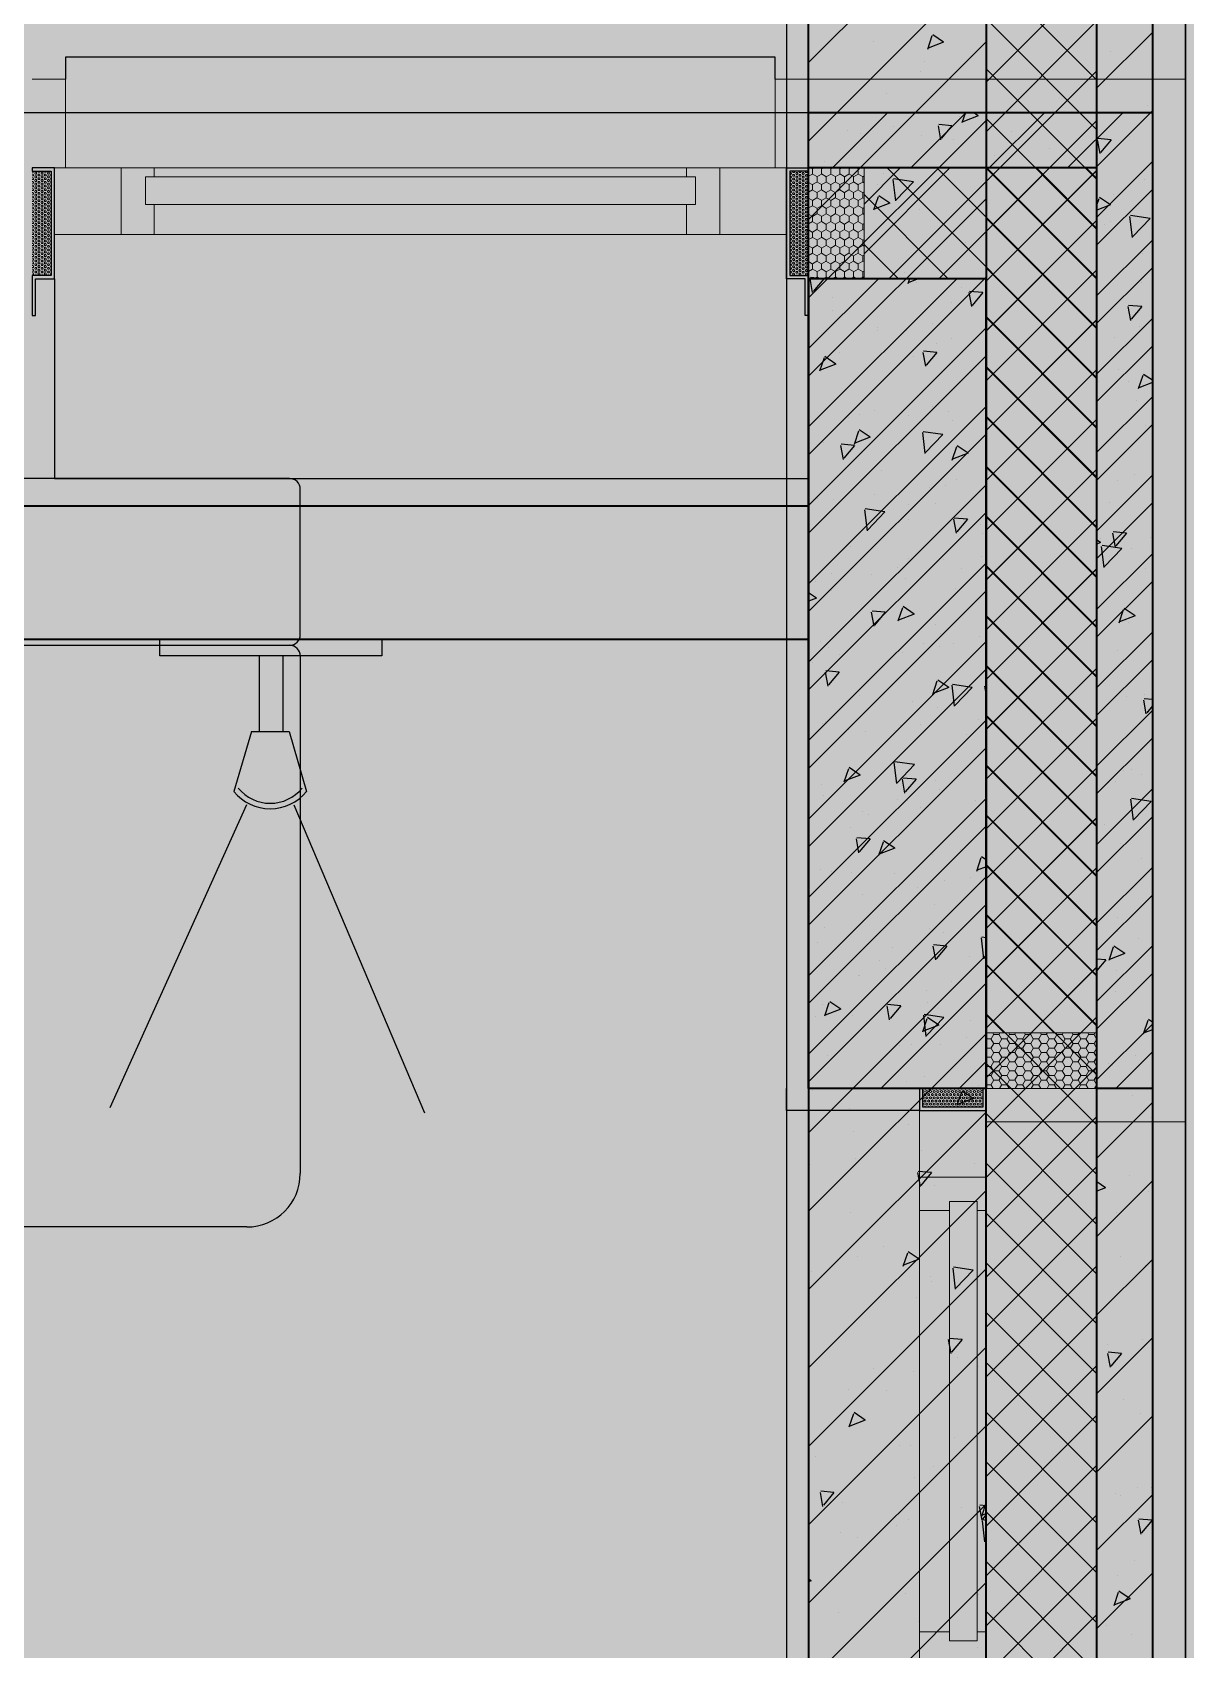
# Model space of a CAD drawing. Header units: inches. Extents: x 143994 to 247866, y 243815 to 272761.
# Drawn here: x 244008 to 245048, y 254920 to 256378 of the extents above; entities that cross this region are included whole.
import ezdxf

# ---------------------------------------------------------------- set-up
doc = ezdxf.new("R2010")
doc.units = ezdxf.units.IN
doc.header["$LTSCALE"] = 1000
doc.header["$MEASUREMENT"] = 0
doc.layers.get('DEFPOINTS').update_dxf_attribs({"color": 62})
for name, color, linetype in [('0-建筑1F', 127, 'Continuous'), ('0-建筑2F', 127, 'Continuous'), ('A-S-face(建筑粉刷线)', 136, 'Continuous'), ('A-Wall-Patn', 255, 'Continuous'), ('PUB_HATCH', 8, 'Continuous'), ('厨卫', 44, 'Continuous')]:
    doc.layers.add(name, color=color, linetype=linetype)
for name, color, linetype, lineweight in [('A-M-Stone', 11, 'Continuous', 15), ('A-Wall', 254, 'Continuous', 35), ('MQ-HZ幕墙绘制', 6, 'Continuous', 13), ('W-保温层', 8, 'Continuous', 13)]:
    doc.layers.add(name, color=color, linetype=linetype, lineweight=lineweight)

# ---------------------------------------------------------------- blocks, each defined once
blk = doc.blocks.new('144')
at = {"layer": 'MQ-HZ幕墙绘制'}
h = blk.add_hatch(dxfattribs=at)
h.set_pattern_fill('HONEY', color=127, scale=3, angle=180)
h.set_pattern_definition([(180, (657781.3802, -765601.6637), (-7.14375, -4.124445), [4.7625, -9.525]), (300, (657781.3802, -765601.6637), (7.143749147, -4.12444648), [4.7625, -9.525]), (240, (657781.3802, -765601.6637), (-8.53e-07, -8.24889148), [-9.525, 4.7625])])
h.paths.add_polyline_path([(660316.9, -384730.3), (660416.9, -384730.3), (660416.9, -384680.3), (660316.9, -384680.3)])
h = blk.add_hatch(dxfattribs=at)
h.set_pattern_fill('HEX', color=127, angle=90, style=0)
h.set_pattern_definition([(90, (659135.9688, -384905.6721), (-1.649778, 5e-16), [0.9525, -1.905]), (210, (659135.9688, -384905.6721), (0.824889, -1.4287497), [0.9525, -1.905]), (150, (659135.9688, -384904.7196), (-0.824889, -1.4287497), [0.9525, -1.905])])
h.paths.add_polyline_path([(660313.9, -384730.3), (660259.9, -384730.3), (660259.9, -384747.3), (660313.9, -384747.3)])
at = {"layer": 'A-M-Stone', "color": 127}
for p, q in [((660496.9, -384730.3), (660496.9, -381870.3)), ((660496.9, -384730.3), (660496.9, -384760.3)), ((660496.9, -384760.3), (660316.9, -384760.3))]:
    blk.add_line(p, q, dxfattribs=at)
at = {"layer": 'A-S-face(建筑粉刷线)', "color": 127}
for p, q in [((660136.9, -382230.3), (660136.9, -384320.3)), ((660136.9, -384320.3), (660136.9, -384730.3))]:
    blk.add_line(p, q, dxfattribs=at)
blk.add_lwpolyline([(660256.9, -384750.3), (660136.9, -384750.3), (660136.9, -384730.3)], dxfattribs=at)
at = {"layer": 'A-Wall', "color": 127}
for p, q in [((660466.9, -381900.3), (660466.9, -384730.3)), ((660416.9, -384730.3), (660416.9, -381950.3)), ((660316.9, -382050.3), (660316.9, -384730.3)), ((660156.9, -384730.3), (660156.9, -382210.3)), ((660156.9, -384205.3), (658186.9, -384205.3)), ((660156.9, -384320.3), (660156.9, -384220.3)), ((658186.9, -384325.3), (660156.9, -384325.3)), ((660316.9, -384730.3), (660156.9, -384730.3)), ((660466.9, -384730.3), (660416.9, -384730.3))]:
    blk.add_line(p, q, dxfattribs=at)
at = {"layer": 'MQ-HZ幕墙绘制', "color": 127}
for p, q in [((660256.9, -384750.3), (660256.9, -384810.3)), ((660316.9, -384750.3), (660256.9, -384750.3)), ((660316.9, -384810.3), (660316.9, -384750.3)), ((660256.9, -384810.3), (660256.9, -384840.3)), ((660316.9, -384810.3), (660256.9, -384810.3)), ((660256.9, -384810.3), (660316.9, -384810.3)), ((660316.9, -384840.3), (660316.9, -384810.3)), ((660283.9, -384840.3), (660283.9, -384832.3)), ((660283.9, -384832.3), (660308.9, -384832.3)), ((660308.9, -384832.3), (660308.9, -384840.3)), ((660256.9, -384840.3), (660256.9, -385220.3)), ((660256.9, -384840.3), (660283.9, -384840.3)), ((660283.9, -384840.3), (660283.9, -385220.3)), ((660308.9, -384840.3), (660308.9, -385220.3)), ((660308.9, -384840.3), (660316.9, -384840.3)), ((660316.9, -384840.3), (660316.9, -385220.3)), ((660256.9, -385250.3), (660256.9, -385220.3)), ((660256.9, -385220.3), (660283.9, -385220.3)), ((660283.9, -385220.3), (660283.9, -385228.3)), ((660283.9, -385228.3), (660308.9, -385228.3)), ((660308.9, -385228.3), (660308.9, -385220.3)), ((660308.9, -385220.3), (660316.9, -385220.3)), ((660316.9, -385220.3), (660316.9, -385250.3))]:
    blk.add_line(p, q, dxfattribs=at)
blk.add_lwpolyline([(660316.9, -384730.3), (660416.9, -384730.3), (660416.9, -384680.3), (660316.9, -384680.3)], close=True, dxfattribs=at)
at = {"layer": 'MQ-HZ幕墙绘制', "color": 127, "lineweight": -3}
blk.add_lwpolyline([(660256.9, -384750.3), (660316.9, -384750.3), (660316.9, -384733.3), (660316.9, -384733.3), (660316.9, -384730.3), (660313.9, -384730.3), (660313.9, -384747.3), (660259.9, -384747.3), (660259.9, -384730.3), (660256.9, -384730.3), (660256.9, -384733.3), (660256.9, -384733.3), (660256.9, -384750.3, 0.000051)], format="xyb", dxfattribs=at)
at = {"layer": 'PUB_HATCH', "color": 127, "linetype": 'Continuous'}
for p, q in [((660316.9, -383645.3), (660156.9, -383805.3)), ((660316.9, -383716), (660156.9, -383876)), ((660268.1, -383781.3), (660264.1, -383793.4)), ((660278.7, -383787), (660268.8, -383780.3)), ((660466.9, -383778.2), (660416.9, -383828.2)), ((660316.9, -383786.7), (660156.9, -383946.7)), ((660215.5, -383786.1), (660215.5, -383786.1)), ((660278.7, -383787), (660264.7, -383792.4)), ((660429, -383795.1), (660429, -383795.1)), ((660257.7, -383813), (660257.7, -383813)), ((660261.4, -383804.3), (660261.4, -383804.3)), ((660157.5, -383819.3), (660157.5, -383819.3)), ((660277, -383826.8), (660277, -383826.8)), ((660227, -383833.4), (660227, -383833.4)), ((660462.7, -383844), (660462.7, -383844)), ((660316.9, -383857.4), (660156.9, -384017.4)), ((660466.9, -383848.9), (660416.9, -383898.9)), ((660259, -383870.8), (660259, -383870.8)), ((660273.6, -383862.2), (660275.9, -383874.8)), ((660286.2, -383862.3), (660274.3, -383861.2)), ((660286.2, -383862.3), (660276.6, -383873.8)), ((660287.5, -383874.5), (660287.5, -383874.5)), ((660417.1, -383874.8), (660419.4, -383887.3)), ((660429.7, -383874.8), (660417.7, -383873.8)), ((660429.7, -383874.8), (660420, -383886.3)), ((660426.5, -383879.1), (660426.5, -383879.1)), ((660170.8, -383894.5), (660170.8, -383894.5)), ((660174.3, -383912.3), (660174.3, -383912.3)), ((660218.7, -383915.2), (660218.7, -383915.2)), ((660224.4, -383905.7), (660224.4, -383905.7)), ((660232.9, -383910.8), (660235.2, -383929.8)), ((660251.4, -383912.9), (660233.6, -383910.1)), ((660251.4, -383912.9), (660235.8, -383929.1)), ((660460.2, -383910.5), (660460.2, -383910.5)), ((660316.9, -383928.2), (660156.9, -384088.2)), ((660219.5, -383926.4), (660215.4, -383938.4)), ((660230.1, -383932.1), (660220.1, -383925.3)), ((660466.9, -383919.6), (660416.9, -383969.6)), ((660432.3, -383924.2), (660432.3, -383924.2)), ((660230.1, -383932.1), (660216.1, -383937.4)), ((660256.5, -383937.4), (660256.5, -383937.4)), ((660446.4, -383944), (660448.6, -383962.9)), ((660464.9, -383946), (660447.1, -383943.2)), ((660464.9, -383946), (660449.3, -383962.2)), ((660423.9, -383951.4), (660423.9, -383951.4)), ((660247.2, -383964.5), (660247.2, -383964.5)), ((660298.1, -383967.9), (660298.1, -383967.9)), ((660171.8, -383984.5), (660171.8, -383984.5)), ((660457.8, -383977.1), (660457.8, -383977.1)), ((660316.9, -383998.9), (660156.9, -384158.9)), ((660157.9, -384000.1), (660160.2, -384012.7)), ((660170.5, -384000.2), (660158.6, -383999.1)), ((660170.5, -384000.2), (660160.9, -384011.6)), ((660243.5, -383994.5), (660243.5, -383994.5)), ((660254.1, -384004), (660254.1, -384004)), ((660466.9, -383990.3), (660416.9, -384040.3)), ((660457.1, -384003.5), (660457.1, -384003.5)), ((660178.9, -384016.8), (660178.9, -384016.8)), ((660295.1, -384008.4), (660295.1, -384008.4)), ((660301.4, -384012.7), (660303.7, -384025.2)), ((660314, -384012.7), (660302, -384011.7)), ((660314, -384012.7), (660304.3, -384024.2)), ((660178.5, -384028.4), (660178.5, -384028.4)), ((660285.7, -384021.3), (660285.7, -384021.3)), ((660444.8, -384025.2), (660447.1, -384037.8)), ((660457.4, -384025.3), (660445.5, -384024.2)), ((660457.4, -384025.3), (660447.8, -384036.7)), ((660245.5, -384046.8), (660245.5, -384046.8)), ((660455.4, -384043.7), (660455.4, -384043.7)), ((660466.9, -384061), (660416.9, -384111)), ((660316.9, -384069.6), (660156.9, -384229.6)), ((660170.8, -384071.4), (660166.7, -384083.5)), ((660181.4, -384077.1), (660167.4, -384082.5)), ((660181.4, -384077.1), (660171.5, -384070.4)), ((660251.7, -384070.6), (660251.7, -384070.6)), ((660458.2, -384087.4), (660454.2, -384099.5)), ((660466.9, -384091.8), (660458.9, -384086.4)), ((660445, -384092.5), (660445, -384092.5)), ((660466.9, -384093.8), (660454.8, -384098.5)), ((660268.6, -384115.7), (660268.6, -384115.7)), ((660452.9, -384110.3), (660452.9, -384110.3)), ((660192.9, -384125.7), (660192.9, -384125.7)), ((660246.8, -384123.5), (660246.8, -384123.5)), ((660286.9, -384127.7), (660286.9, -384127.7)), ((660466.9, -384131.7), (660416.9, -384181.7)), ((660460.3, -384132.5), (660460.3, -384132.5)), ((660316.9, -384140.3), (660156.9, -384300.3)), ((660170.2, -384147.7), (660170.2, -384147.7)), ((660198.3, -384150.6), (660186.3, -384149.5)), ((660249.2, -384137.2), (660249.2, -384137.2)), ((660259.5, -384138.8), (660261.7, -384157.8)), ((660277.9, -384140.8), (660260.2, -384138.1)), ((660277.9, -384140.8), (660262.4, -384157)), ((660185.7, -384150.6), (660188, -384163.1)), ((660198.3, -384150.6), (660188.6, -384162.1)), ((660290.2, -384151.9), (660286.1, -384164)), ((660300.8, -384157.6), (660286.8, -384163)), ((660300.8, -384157.6), (660290.9, -384150.9)), ((660450.5, -384176.9), (660450.5, -384176.9)), ((660266.1, -384188), (660266.1, -384188)), ((660164.8, -384198.3), (660164.8, -384198.3)), ((660216, -384194.6), (660216, -384194.6)), ((660246.8, -384203.7), (660246.8, -384203.7)), ((660271.6, -384202.8), (660271.6, -384202.8)), ((660466.9, -384202.4), (660416.9, -384252.4)), ((660316.9, -384211), (660156.9, -384371)), ((660246.6, -384217.7), (660246.6, -384217.7)), ((660207, -384225.2), (660207, -384225.2)), ((660313.7, -384229.7), (660313.7, -384229.7)), ((660420.2, -384238.1), (660416.9, -384235.9)), ((660420.5, -384234.2), (660420.5, -384234.2)), ((660465.6, -384233.7), (660465.6, -384233.7)), ((660420.2, -384238.1), (660416.9, -384239.4)), ((660448.1, -384243.4), (660448.1, -384243.4)), ((660213.5, -384266.9), (660213.5, -384266.9)), ((660294.5, -384261.7), (660294.5, -384261.7)), ((660163.4, -384273.5), (660163.4, -384273.5)), ((660244.4, -384270.3), (660244.4, -384270.3)), ((660466.9, -384273.1), (660416.9, -384323.1)), ((660316.9, -384281.7), (660156.9, -384441.7)), ((660177.9, -384281.7), (660177.9, -384281.7)), ((660252.1, -384302.6), (660242.2, -384295.9)), ((660213.4, -384301), (660215.7, -384313.5)), ((660226, -384301), (660214.1, -384300)), ((660226, -384301), (660216.4, -384312.5)), ((660241.5, -384296.9), (660237.5, -384309)), ((660252.1, -384302.6), (660238.1, -384308)), ((660445.6, -384310), (660445.6, -384310)), ((660168, -384327.4), (660168, -384327.4)), ((660241.9, -384336.9), (660241.9, -384336.9)), ((660274.8, -384331.9), (660274.8, -384331.9)), ((660287.2, -384329.1), (660287.2, -384329.1)), ((660316.9, -384352.4), (660156.9, -384512.4)), ((660160.8, -384345.8), (660160.8, -384345.8)), ((660466.9, -384343.8), (660416.9, -384393.8)), ((660286, -384366.7), (660288.2, -384385.7)), ((660304.5, -384368.7), (660286.7, -384366)), ((660304.5, -384368.7), (660288.9, -384385)), ((660286.3, -384381), (660286.3, -384381)), ((660443.2, -384376.6), (660443.2, -384376.6)), ((660310.3, -384398), (660310.3, -384398)), ((660169.6, -384401), (660169.6, -384401)), ((660192.8, -384406.7), (660192.8, -384406.7)), ((660234.5, -384408), (660234.5, -384408)), ((660239.5, -384403.5), (660239.5, -384403.5)), ((660299.6, -384411.2), (660299.6, -384411.2)), ((660316.9, -384423.1), (660156.9, -384583.1)), ((660466.9, -384414.5), (660416.9, -384464.5)), ((660192.9, -384442), (660188.8, -384454.1)), ((660203.5, -384447.7), (660193.5, -384441)), ((660235, -384433.6), (660235, -384433.6)), ((660203.5, -384447.7), (660189.5, -384453)), ((660241.2, -384451.4), (660243.5, -384464)), ((660253.8, -384451.5), (660241.8, -384450.4)), ((660253.8, -384451.5), (660244.1, -384463)), ((660434.1, -384453.7), (660434.1, -384453.7)), ((660440.8, -384443.2), (660440.8, -384443.2)), ((660448.5, -384442.6), (660448.5, -384442.6)), ((660237.1, -384470.1), (660237.1, -384470.1)), ((660246, -384471), (660246, -384471)), ((660307.7, -384470.3), (660307.7, -384470.3)), ((660257.7, -384476.9), (660257.7, -384476.9)), ((660466.9, -384485.3), (660416.9, -384535.3)), ((660316.9, -384493.8), (660156.9, -384653.8)), ((660181.9, -384486.9), (660181.9, -384486.9)), ((660294, -384514.9), (660294, -384514.9)), ((660438.4, -384509.7), (660438.4, -384509.7)), ((660312.2, -384522.5), (660308.2, -384534.6)), ((660316.9, -384524.2), (660312.9, -384521.5)), ((660457.2, -384522.6), (660457.2, -384522.6)), ((660177.3, -384534.9), (660177.3, -384534.9)), ((660196, -384535.8), (660196, -384535.8)), ((660234.6, -384536.6), (660234.6, -384536.6)), ((660302.8, -384540.3), (660302.8, -384540.3)), ((660316.9, -384530.5), (660308.9, -384533.6)), ((660205.1, -384555.8), (660205.1, -384555.8)), ((660255.1, -384549.2), (660255.1, -384549.2)), ((660466.9, -384556), (660416.9, -384606)), ((660316.9, -384564.5), (660156.9, -384724.5)), ((660435.9, -384576.3), (660435.9, -384576.3)), ((660268.9, -384601.9), (660271.2, -384614.4)), ((660281.5, -384601.9), (660269.6, -384600.9)), ((660281.5, -384601.9), (660271.9, -384613.4)), ((660312.5, -384594.6), (660314.7, -384613.6)), ((660316.9, -384594.5), (660313.2, -384593.9)), ((660442.2, -384608.7), (660432.3, -384602)), ((660454.6, -384594.9), (660454.6, -384594.9)), ((660220.8, -384615.1), (660220.8, -384615.1)), ((660232.2, -384603.2), (660232.2, -384603.2)), ((660316.9, -384611.3), (660315.4, -384612.9)), ((660425, -384614.5), (660416.9, -384613.7)), ((660425, -384614.5), (660416.9, -384624.1)), ((660431.6, -384603), (660427.6, -384615.1)), ((660442.2, -384608.7), (660428.2, -384614.1)), ((660202.5, -384628.1), (660202.5, -384628.1)), ((660466.9, -384626.7), (660416.9, -384676.7)), ((660434.4, -384624.1), (660434.4, -384624.1)), ((660316.9, -384635.3), (660221.9, -384730.3)), ((660263, -384641.9), (660263, -384641.9)), ((660285.7, -384634.2), (660285.7, -384634.2)), ((660433.5, -384642.9), (660433.5, -384642.9)), ((660169.1, -384654.3), (660169.1, -384654.3)), ((660229.8, -384669.8), (660229.8, -384669.8)), ((660263.6, -384667.5), (660259.5, -384679.6)), ((660274.2, -384673.2), (660260.2, -384678.6)), ((660274.2, -384673.2), (660264.2, -384666.5)), ((660276.2, -384690.4), (660276.2, -384690.4)), ((660466.9, -384697.4), (660434, -384730.3)), ((660316.9, -384706), (660292.6, -384730.3)), ((660431.1, -384709.5), (660431.1, -384709.5)), ((660245.4, -384724.3), (660245.4, -384724.3))]:
    blk.add_line(p, q, dxfattribs=at)
at = {"layer": 'PUB_HATCH', "color": 127}
for p, q in [((660136.9, -384750.3), (660136.9, -385310.3)), ((660496.9, -384760.3), (660496.9, -385300.3))]:
    blk.add_line(p, q, dxfattribs=at)
at = {"layer": 'W-保温层', "color": 127}
for p, q in [((660416.9, -381950.3), (660416.9, -384680.3)), ((660316.9, -384680.3), (660316.9, -382050.3)), ((660416.9, -384680.3), (660316.9, -384680.3))]:
    blk.add_line(p, q, dxfattribs=at)
at = {"layer": 'W-保温层', "color": 127, "linetype": 'Continuous'}
for p, q in [((660316.9, -383721), (660416.9, -383821)), ((660416.9, -383722.8), (660316.9, -383822.8)), ((660316.9, -383765.9), (660416.9, -383865.9)), ((660416.9, -383767.7), (660316.9, -383867.7)), ((660316.9, -383810.8), (660416.9, -383910.8)), ((660416.9, -383812.6), (660316.9, -383912.6)), ((660316.9, -383855.7), (660416.9, -383955.7)), ((660416.9, -383857.5), (660316.9, -383957.5)), ((660316.9, -383900.6), (660416.9, -384000.6)), ((660416.9, -383902.4), (660316.9, -384002.4)), ((660316.9, -383945.5), (660416.9, -384045.5)), ((660416.9, -383947.3), (660316.9, -384047.3)), ((660316.9, -383990.4), (660416.9, -384090.4)), ((660416.9, -383992.2), (660316.9, -384092.2)), ((660316.9, -384035.3), (660416.9, -384135.3)), ((660416.9, -384037.1), (660316.9, -384137.1)), ((660316.9, -384080.2), (660416.9, -384180.2)), ((660416.9, -384082), (660316.9, -384182)), ((660316.9, -384125.1), (660416.9, -384225.1)), ((660416.9, -384126.9), (660316.9, -384226.9)), ((660316.9, -384170), (660416.9, -384270)), ((660416.9, -384171.8), (660316.9, -384271.8)), ((660316.9, -384214.9), (660416.9, -384314.9)), ((660416.9, -384216.7), (660316.9, -384316.7)), ((660316.9, -384259.8), (660416.9, -384359.8)), ((660416.9, -384261.6), (660316.9, -384361.6)), ((660316.9, -384304.7), (660416.9, -384404.7)), ((660416.9, -384306.5), (660316.9, -384406.5)), ((660316.9, -384349.6), (660416.9, -384449.6)), ((660416.9, -384351.4), (660316.9, -384451.4)), ((660316.9, -384394.5), (660416.9, -384494.5)), ((660416.9, -384396.3), (660316.9, -384496.3)), ((660316.9, -384439.4), (660416.9, -384539.4)), ((660416.9, -384441.2), (660316.9, -384541.2)), ((660316.9, -384484.3), (660416.9, -384584.3)), ((660416.9, -384486.1), (660316.9, -384586.1)), ((660316.9, -384529.2), (660416.9, -384629.2)), ((660416.9, -384531), (660316.9, -384631)), ((660316.9, -384574.1), (660416.9, -384674.1)), ((660416.9, -384575.9), (660316.9, -384675.9)), ((660316.9, -384619), (660378.2, -384680.3)), ((660416.9, -384620.8), (660357.5, -384680.3)), ((660316.9, -384663.9), (660333.3, -384680.3)), ((660416.9, -384665.7), (660402.4, -384680.3))]:
    blk.add_line(p, q, dxfattribs=at)
at = {"layer": '厨卫', "color": 127}
for p, q in [((658186.9, -383850.3), (660156.9, -383850.3)), ((659572, -384325.3), (659772, -384325.3)), ((659572, -384340.3), (659572, -384325.3)), ((659772, -384325.3), (659772, -384340.3)), ((659772, -384340.3), (659572, -384340.3)), ((659661.5, -384340.3), (659661.5, -384408.5)), ((659682.8, -384340.3), (659682.8, -384408.5)), ((659654.4, -384408.5), (659638.7, -384462.5)), ((659654.4, -384408.5), (659688.5, -384408.5)), ((659688.5, -384408.5), (659704.1, -384462.5)), ((659650, -384474.6), (659526.9, -384747.8)), ((659692.8, -384474.6), (659810.4, -384752.3))]:
    blk.add_line(p, q, dxfattribs=at)
for radius in [42, 37]:
    blk.add_arc((659671.4, -384436.2), radius, 218.8688, 321.1312, dxfattribs=at)
blk = doc.blocks.new('1442323')
at = {"layer": 'MQ-HZ幕墙绘制'}
h = blk.add_hatch(dxfattribs=at)
h.set_pattern_fill('HONEY', color=127, scale=3, angle=-90)
h.set_pattern_definition([(270, (1082996.8684, -386624.8537), (4.124445, -7.14375), [4.7625, -9.525]), (30, (1082996.8684, -386624.8537), (4.12444648, 7.143749147), [4.7625, -9.525]), (330, (1082996.8684, -386624.8537), (8.24889148, -8.53e-07), [-9.525, 4.7625])])
h.paths.add_polyline_path([(702206.9, -384089.3), (702206.9, -383989.3), (702256.9, -383989.3), (702256.9, -384089.3)])
h = blk.add_hatch(dxfattribs=at)
h.set_pattern_fill('HEX', color=127, angle=-360, style=0)
h.set_pattern_definition([(360, (-93.9555, 920.9595), (4e-16, 1.649778), [0.9525, -1.905]), (120, (-93.9555, 920.9595), (-1.4287496586, -0.824889), [0.9525, -1.905]), (60, (-93.003, 920.9595), (-1.4287496586, 0.824889), [0.9525, -1.905])])
h.paths.add_polyline_path([(701506.9, -383992.3), (701506.9, -384086.3), (701523.9, -384086.3), (701523.9, -383992.3)])
h = blk.add_hatch(dxfattribs=at)
h.set_pattern_fill('HEX', color=127, angle=-180, style=0)
h.set_pattern_definition([(180, (702300.8768, -385170.2685), (-6e-16, -1.649778), [0.9525, -1.905]), (300, (702300.8768, -385170.2685), (1.4287497, 0.824889), [0.9525, -1.905]), (240, (702299.9243, -385170.2685), (1.4287497, -0.824889), [0.9525, -1.905])])
h.paths.add_polyline_path([(702206.9, -383992.3), (702206.9, -384086.3), (702189.9, -384086.3), (702189.9, -383992.3)])
at = {"layer": 'A-M-Stone', "color": 127}
for p, q in [((701536.9, -383909.3), (701506.9, -383909.3)), ((701536.9, -383989.3), (701536.9, -383909.3)), ((702546.9, -383909.3), (702176.9, -383909.3)), ((702176.9, -383909.3), (702176.9, -383989.3)), ((702206.9, -383909.3), (702176.9, -383909.3)), ((702546.9, -388269.3), (702546.9, -383909.3))]:
    blk.add_line(p, q, dxfattribs=at)
at = {"layer": 'A-S-face(建筑粉刷线)', "color": 127}
blk.add_line((702186.9, -384269.3), (702186.9, -386664.3), dxfattribs=at)
for points in [[(701526.9, -384089.3), (701526.9, -384269.3), (701506.9, -384269.3)], [(702186.9, -384089.3), (702186.9, -384269.3), (702206.9, -384269.3)]]:
    blk.add_lwpolyline(points, dxfattribs=at)
at = {"layer": 'A-Wall', "color": 127}
for p, q in [((702206.9, -383989.3), (702206.9, -383939.3)), ((702206.9, -383939.3), (702516.9, -383939.3)), ((702516.9, -383939.3), (702516.9, -388269.3)), ((702466.9, -383989.3), (702206.9, -383989.3)), ((702466.9, -388269.3), (702466.9, -383989.3)), ((702366.9, -384089.3), (702206.9, -384089.3)), ((702206.9, -384089.3), (702206.9, -388269.3)), ((702366.9, -388269.3), (702366.9, -384089.3))]:
    blk.add_line(p, q, dxfattribs=at)
at = {"layer": 'MQ-HZ幕墙绘制', "color": 127}
for p, q in [((701586.9, -383989.3), (701526.9, -383989.3)), ((701526.9, -383989.3), (701526.9, -384049.3)), ((701616.9, -383989.3), (701586.9, -383989.3)), ((701586.9, -383989.3), (701586.9, -384049.3)), ((701586.9, -384049.3), (701586.9, -383989.3)), ((701616.9, -383989.3), (702096.9, -383989.3)), ((701616.9, -383997.3), (701616.9, -383989.3)), ((702096.9, -383997.3), (702096.9, -383989.3)), ((702096.9, -383989.3), (702126.9, -383989.3)), ((702126.9, -383989.3), (702126.9, -384049.3)), ((702126.9, -384049.3), (702126.9, -383989.3)), ((702126.9, -383989.3), (702186.9, -383989.3)), ((702186.9, -383989.3), (702186.9, -384049.3)), ((701608.9, -384022.3), (701608.9, -383997.3)), ((701608.9, -383997.3), (701616.9, -383997.3)), ((701616.9, -383997.3), (702096.9, -383997.3)), ((702104.9, -383997.3), (702096.9, -383997.3)), ((702104.9, -384022.3), (702104.9, -383997.3)), ((701616.9, -384022.3), (701608.9, -384022.3)), ((701616.9, -384022.3), (702096.9, -384022.3)), ((701616.9, -384049.3), (701616.9, -384022.3)), ((702096.9, -384049.3), (702096.9, -384022.3)), ((702096.9, -384022.3), (702104.9, -384022.3)), ((701526.9, -384049.3), (701586.9, -384049.3)), ((701586.9, -384049.3), (701616.9, -384049.3)), ((701616.9, -384049.3), (702096.9, -384049.3)), ((702126.9, -384049.3), (702096.9, -384049.3)), ((702186.9, -384049.3), (702126.9, -384049.3))]:
    blk.add_line(p, q, dxfattribs=at)
at = {"layer": 'MQ-HZ幕墙绘制', "color": 127, "lineweight": -3}
for points in [[(701526.9, -384089.3), (701526.9, -383989.3), (701509.9, -383989.3), (701509.9, -383989.3), (701506.9, -383989.3), (701506.9, -383992.3), (701523.9, -383992.3), (701523.9, -384086.3), (701506.9, -384086.3), (701506.9, -384122.3), (701509.9, -384122.3), (701509.9, -384089.3), (701526.9, -384089.3)], [(702186.9, -384089.3), (702186.9, -383989.3), (702203.9, -383989.3), (702203.9, -383989.3), (702206.9, -383989.3), (702206.9, -383992.3), (702189.9, -383992.3), (702189.9, -384086.3), (702206.9, -384086.3), (702206.9, -384122.3), (702203.9, -384122.3), (702203.9, -384089.3), (702186.9, -384089.3)]]:
    blk.add_lwpolyline(points, dxfattribs=at)
at = {"layer": 'MQ-HZ幕墙绘制', "color": 127}
blk.add_lwpolyline([(702206.9, -384089.3), (702206.9, -383989.3), (702256.9, -383989.3), (702256.9, -384089.3)], close=True, dxfattribs=at)
at = {"layer": 'PUB_HATCH', "color": 127}
for p, q in [((702176.9, -383889.3), (701536.9, -383889.3)), ((701536.9, -383889.3), (701536.9, -383909.3)), ((702176.9, -383909.3), (702176.9, -383889.3)), ((701526.9, -384269.3), (702186.9, -384269.3))]:
    blk.add_line(p, q, dxfattribs=at)
at = {"layer": 'PUB_HATCH', "color": 127, "linetype": 'Continuous'}
for p, q in [((702207.7, -383939.3), (702206.9, -383940)), ((702278.4, -383939.3), (702228.4, -383989.3)), ((702349.1, -383939.3), (702299.1, -383989.3)), ((702343, -383942.9), (702343, -383942.9)), ((702348.3, -383939.3), (702345.2, -383948.6)), ((702359.9, -383942.2), (702345.9, -383947.6)), ((702359.9, -383942.2), (702355.6, -383939.3)), ((702419.8, -383939.3), (702369.8, -383989.3)), ((702490.5, -383939.3), (702440.5, -383989.3)), ((702241.9, -383955.7), (702241.9, -383955.7)), ((702253.7, -383958), (702253.7, -383958)), ((702283.2, -383951.7), (702283.2, -383951.7)), ((702389.9, -383956.2), (702389.9, -383956.2)), ((702496.7, -383960.7), (702496.7, -383960.7)), ((702424.2, -383971.8), (702424.2, -383971.8)), ((702298.4, -383988.3), (702298.4, -383988.3)), ((702374.1, -383978.4), (702374.1, -383978.4)), ((702516.9, -383983.6), (702466.9, -384033.6)), ((702468.6, -384017.1), (702466.9, -384022.2)), ((702479.2, -384022.7), (702469.3, -384016)), ((702479.2, -384022.7), (702466.9, -384027.4)), ((702478.7, -384037.3), (702478.7, -384037.3)), ((702497.9, -384034), (702497.9, -384034)), ((702516.9, -384054.3), (702466.9, -384104.3)), ((702340.5, -384089.3), (702206.9, -384222.9)), ((702269.8, -384089.3), (702206.9, -384152.2)), ((702298, -384089.3), (702296.5, -384093.7)), ((702305.8, -384089.3), (702297.2, -384092.6)), ((702366.9, -384133.6), (702206.9, -384293.6)), ((702269, -384133.2), (702269, -384133.2)), ((702318.9, -384129.5), (702318.9, -384129.5)), ((702516.9, -384125), (702466.9, -384175)), ((702268.9, -384136.1), (702268.9, -384136.1)), ((702321.8, -384147.4), (702321.8, -384147.4)), ((702335.7, -384142.7), (702335.7, -384142.7)), ((702482.6, -384142.2), (702482.6, -384142.2)), ((702234.6, -384155.5), (702234.6, -384155.5)), ((702309.9, -384155.7), (702312.2, -384168.2)), ((702322.5, -384155.6), (702310.5, -384154.6)), ((702311.2, -384160.1), (702311.2, -384160.1)), ((702322.5, -384155.6), (702312.8, -384167.1)), ((702486.4, -384171.3), (702486.4, -384171.3)), ((702468.4, -384181.8), (702468.4, -384181.8)), ((702366.9, -384204.3), (702206.9, -384364.3)), ((702266.3, -384208.4), (702266.3, -384208.4)), ((702516.9, -384195.7), (702466.9, -384245.7)), ((702216.3, -384215), (702216.3, -384215)), ((702232.2, -384222.1), (702232.2, -384222.1)), ((702253.1, -384211.3), (702253.1, -384211.3)), ((702333.2, -384209.3), (702333.2, -384209.3)), ((702251.9, -384226.6), (702247.9, -384238.7)), ((702262.5, -384232.2), (702248.5, -384237.6)), ((702262.5, -384232.2), (702252.6, -384225.5)), ((702272.3, -384262.3), (702272.3, -384262.3)), ((702516.9, -384266.4), (702466.9, -384316.4)), ((702366.9, -384275), (702206.9, -384435)), ((702330.8, -384275.8), (702330.8, -384275.8)), ((702340, -384270.7), (702340, -384270.7)), ((702485.8, -384271.3), (702485.8, -384271.3)), ((702213.7, -384287.3), (702213.7, -384287.3)), ((702229.8, -384288.6), (702229.8, -384288.6)), ((702478.1, -384290.6), (702478.1, -384290.6)), ((702257.3, -384297.5), (702259.6, -384316.5)), ((702275.8, -384299.5), (702258, -384296.7)), ((702275.8, -384299.5), (702260.2, -384315.7)), ((702337.6, -384306.1), (702339.9, -384318.6)), ((702350.2, -384306.1), (702338.3, -384305)), ((702350.2, -384306.1), (702340.6, -384317.6)), ((702361.5, -384310.6), (702361.5, -384310.6)), ((702481.1, -384318.7), (702483.4, -384331.2)), ((702493.7, -384318.6), (702481.7, -384317.6)), ((702493.7, -384318.6), (702484, -384330.1)), ((702244.8, -384330.6), (702244.8, -384330.6)), ((702363.2, -384339.6), (702363.2, -384339.6)), ((702516.9, -384337.2), (702466.9, -384387.2)), ((702470.8, -384330.6), (702473, -384349.6)), ((702489.3, -384332.6), (702471.5, -384329.8)), ((702489.3, -384332.6), (702473.7, -384348.8)), ((702366.9, -384345.7), (702206.9, -384505.7)), ((702287.4, -384349.6), (702287.4, -384349.6)), ((702297.1, -384341.6), (702297.1, -384341.6)), ((702328.4, -384342.4), (702328.4, -384342.4)), ((702510.6, -384350.6), (702510.6, -384350.6)), ((702227.3, -384355.2), (702227.3, -384355.2)), ((702232.5, -384363.9), (702232.5, -384363.9)), ((702339.2, -384368.5), (702339.2, -384368.5)), ((702213.9, -384377.3), (702206.9, -384372.6)), ((702213.9, -384377.3), (702206.9, -384379.9)), ((702490.7, -384387.7), (702486.6, -384399.7)), ((702486.9, -384395.2), (702486.9, -384395.2)), ((702501.3, -384393.3), (702487.3, -384398.7)), ((702501.3, -384393.3), (702491.4, -384386.6)), ((702321.2, -384400.6), (702321.2, -384400.6)), ((702325.9, -384409), (702325.9, -384409)), ((702360.6, -384411.9), (702360.6, -384411.9)), ((702516.9, -384407.9), (702466.9, -384457.9)), ((702366.9, -384416.4), (702206.9, -384576.4)), ((702224.9, -384421.8), (702224.9, -384421.8)), ((702310.5, -384418.5), (702310.5, -384418.5)), ((702485.8, -384424.5), (702485.8, -384424.5)), ((702234.8, -384428.4), (702234.8, -384428.4)), ((702221.9, -384444), (702224.2, -384456.5)), ((702234.5, -384444), (702222.6, -384442.9)), ((702234.5, -384444), (702224.9, -384455.5)), ((702322.6, -384452.2), (702318.6, -384464.3)), ((702333.3, -384457.8), (702323.3, -384451.1)), ((702365.4, -384456.5), (702366.9, -384465)), ((702366.9, -384455.5), (702366, -384455.5)), ((702252.5, -384464.6), (702252.5, -384464.6)), ((702300.3, -384470.6), (702300.3, -384470.6)), ((702333.3, -384457.8), (702319.3, -384463.2)), ((702508.8, -384469.1), (702511.1, -384481.6)), ((702516.9, -384468.7), (702509.5, -384468)), ((702510.1, -384464.2), (702510.1, -384464.2)), ((702323.5, -384475.6), (702323.5, -384475.6)), ((702516.9, -384478.6), (702466.9, -384528.6)), ((702516.9, -384474.4), (702511.8, -384480.6)), ((702513.8, -384479.7), (702513.8, -384479.7)), ((702366.9, -384487.2), (702206.9, -384647.2)), ((702222.5, -384488.4), (702222.5, -384488.4)), ((702257.9, -384497.3), (702257.9, -384497.3)), ((702308, -384490.8), (702308, -384490.8)), ((702283.9, -384525.4), (702286.1, -384544.4)), ((702302.3, -384527.4), (702284.6, -384524.7)), ((702302.3, -384527.4), (702286.8, -384543.7)), ((702321.1, -384542.1), (702321.1, -384542.1)), ((702477.5, -384543.9), (702477.5, -384543.9)), ((702507.5, -384536.4), (702507.5, -384536.4)), ((702366.9, -384557.9), (702206.9, -384717.9)), ((702218.3, -384545.4), (702218.3, -384545.4)), ((702220.1, -384554.9), (702220.1, -384554.9)), ((702325.1, -384550), (702325.1, -384550)), ((702516.9, -384549.3), (702466.9, -384599.3)), ((702497.3, -384558.5), (702499.5, -384577.5)), ((702515.8, -384560.5), (702498, -384557.8)), ((702255.4, -384569.6), (702255.4, -384569.6)), ((702260.5, -384572.3), (702260.5, -384572.3)), ((702360.9, -384563.9), (702360.9, -384563.9)), ((702515.8, -384560.5), (702500.2, -384576.8)), ((702244.3, -384583.9), (702244.3, -384583.9)), ((702474, -384581.3), (702474, -384581.3)), ((702249.7, -384594.4), (702252, -384607)), ((702262.3, -384594.4), (702250.3, -384593.4)), ((702262.3, -384594.4), (702252.6, -384605.9)), ((702274, -384597.2), (702269.9, -384609.3)), ((702284.6, -384602.8), (702274.6, -384596.1)), ((702284.6, -384602.8), (702270.6, -384608.2)), ((702318.6, -384608.7), (702318.6, -384608.7)), ((702366.9, -384628.6), (702206.9, -384788.6)), ((702217.6, -384621.5), (702217.6, -384621.5)), ((702516.9, -384620), (702466.9, -384670)), ((702329.1, -384631.9), (702329.1, -384631.9)), ((702320.6, -384653.9), (702320.6, -384653.9)), ((702221.6, -384674.5), (702221.6, -384674.5)), ((702316.2, -384675.3), (702316.2, -384675.3)), ((702215.2, -384688.1), (702215.2, -384688.1)), ((702328.3, -384679), (702328.3, -384679)), ((702485.2, -384677.8), (702485.2, -384677.8)), ((702366.9, -384699.3), (702206.9, -384859.3)), ((702352.2, -384700.8), (702352.2, -384700.8)), ((702516.9, -384690.7), (702466.9, -384740.7)), ((702251.9, -384717.8), (702251.9, -384717.8)), ((702276.5, -384710.8), (702276.5, -384710.8)), ((702225.3, -384742.2), (702221.3, -384754.3)), ((702235.9, -384747.9), (702221.9, -384753.2)), ((702235.9, -384747.9), (702226, -384741.2)), ((702277.4, -384744.9), (702279.7, -384757.4)), ((702290, -384744.8), (702278.1, -384743.8)), ((702290, -384744.8), (702280.4, -384756.3)), ((702313.8, -384741.9), (702313.8, -384741.9)), ((702212.8, -384754.7), (702212.8, -384754.7)), ((702246.4, -384753.8), (702246.4, -384753.8)), ((702310.4, -384753.4), (702312.6, -384772.4)), ((702328.9, -384755.3), (702311.1, -384752.6)), ((702328.9, -384755.3), (702313.3, -384771.6)), ((702353.1, -384758.3), (702353.1, -384758.3)), ((702516.9, -384761.4), (702466.9, -384811.4)), ((702476, -384756.5), (702476, -384756.5)), ((702512.7, -384758.2), (702508.7, -384770.3)), ((702516.9, -384759.5), (702513.4, -384757.2)), ((702366.9, -384770), (702206.9, -384930)), ((702349.7, -384773.1), (702349.7, -384773.1)), ((702516.9, -384766.4), (702509.4, -384769.3)), ((702223.9, -384789.7), (702223.9, -384789.7)), ((702288.5, -384780.7), (702288.5, -384780.7)), ((702299.6, -384779.7), (702299.6, -384779.7)), ((702502.1, -384789.7), (702502.1, -384789.7)), ((702476.9, -384797.1), (702476.9, -384797.1)), ((702311.3, -384808.5), (702311.3, -384808.5)), ((702360.3, -384817.1), (702360.3, -384817.1)), ((702210.3, -384821.3), (702210.3, -384821.3)), ((702344.7, -384822.8), (702340.6, -384834.8)), ((702355.3, -384828.4), (702341.3, -384833.8)), ((702355.3, -384828.4), (702345.4, -384821.7)), ((702516.9, -384832.1), (702466.9, -384882.1)), ((702499.1, -384825.4), (702499.1, -384825.4)), ((702366.9, -384840.7), (702206.9, -385000.7)), ((702243.7, -384837.2), (702243.7, -384837.2)), ((702515.5, -384846), (702515.5, -384846)), ((702247, -384858.6), (702247, -384858.6)), ((702297.1, -384852), (702297.1, -384852)), ((702308.9, -384875), (702308.9, -384875)), ((702207.9, -384887.8), (702207.9, -384887.8)), ((702249.6, -384882.9), (702249.6, -384882.9)), ((702356.3, -384887.4), (702356.3, -384887.4)), ((702305.2, -384895.3), (702307.5, -384907.9)), ((702317.8, -384895.3), (702305.8, -384894.2)), ((702317.8, -384895.3), (702308.1, -384906.8)), ((702320, -384907.1), (702320, -384907.1)), ((702516.9, -384902.8), (702466.9, -384952.8)), ((702474.7, -384908.9), (702466.9, -384903.7)), ((702496.6, -384897.7), (702496.6, -384897.7)), ((702366.9, -384911.4), (702206.9, -385071.4)), ((702474.7, -384908.9), (702466.9, -384911.9)), ((702513, -384912.5), (702513, -384912.5)), ((702244.4, -384930.9), (702244.4, -384930.9)), ((702484.6, -384931), (702484.6, -384931)), ((702306.5, -384941.6), (702306.5, -384941.6)), ((702274.4, -384962.2), (702274.4, -384962.2)), ((702306.7, -384973.4), (702296.7, -384966.7)), ((702251.3, -384971.1), (702251.3, -384971.1)), ((702296, -384967.8), (702292, -384979.9)), ((702306.7, -384973.4), (702292.6, -384978.8)), ((702336.9, -384981.3), (702339.1, -385000.3)), ((702355.4, -384983.3), (702337.6, -384980.5)), ((702516.9, -384973.5), (702466.9, -385023.5)), ((702487.9, -384971.2), (702487.9, -384971.2)), ((702510.6, -384979.1), (702510.6, -384979.1)), ((702366.9, -384982.1), (702206.9, -385142.1)), ((702209.8, -384984.5), (702209.8, -384984.5)), ((702316.6, -384989.1), (702316.6, -384989.1)), ((702318.1, -384993.1), (702318.1, -384993.1)), ((702355.4, -384983.3), (702339.8, -384999.5)), ((702304, -385008.2), (702304, -385008.2)), ((702366.9, -385052.8), (702206.9, -385212.8)), ((702332.9, -385045.8), (702335.2, -385058.3)), ((702345.5, -385045.7), (702333.6, -385044.7)), ((702345.5, -385045.7), (702335.9, -385057.2)), ((702516.9, -385044.3), (702466.9, -385094.3)), ((702476.3, -385050.4), (702476.3, -385050.4)), ((702508.2, -385045.7), (702508.2, -385045.7)), ((702341.3, -385062), (702341.3, -385062)), ((702476.4, -385058.3), (702478.7, -385070.8)), ((702489, -385058.3), (702477, -385057.2)), ((702489, -385058.3), (702479.3, -385069.8)), ((702265.5, -385072), (702265.5, -385072)), ((702301.6, -385074.8), (702301.6, -385074.8)), ((702359.7, -385070.4), (702359.7, -385070.4)), ((702243.1, -385090.4), (702243.1, -385090.4)), ((702277.6, -385091.3), (702277.6, -385091.3)), ((702247.4, -385112.8), (702243.3, -385124.9)), ((702258, -385118.4), (702248, -385111.7)), ((702491.1, -385100.3), (702491.1, -385100.3)), ((702505.8, -385112.3), (702505.8, -385112.3)), ((702366.9, -385123.5), (702206.9, -385283.5)), ((702258, -385118.4), (702244, -385123.8)), ((702516.9, -385115), (702466.9, -385165)), ((702288.7, -385140.9), (702288.7, -385140.9)), ((702299.2, -385141.4), (702299.2, -385141.4)), ((702338.7, -385134.3), (702338.7, -385134.3)), ((702212.9, -385150.9), (702212.9, -385150.9)), ((702302.4, -385170.6), (702302.4, -385170.6)), ((702319.5, -385160.4), (702319.5, -385160.4)), ((702217.2, -385183.6), (702219.5, -385196.2)), ((702229.8, -385183.6), (702217.9, -385182.6)), ((702229.8, -385183.6), (702220.2, -385195.1)), ((702516.9, -385185.7), (702466.9, -385235.7)), ((702484, -385184.3), (702484, -385184.3)), ((702503.3, -385178.9), (702503.3, -385178.9)), ((702515.9, -385179.6), (702515.9, -385179.6)), ((702366.9, -385194.3), (702206.9, -385354.3)), ((702237.8, -385192.9), (702237.8, -385192.9)), ((702344.6, -385197.4), (702344.6, -385197.4)), ((702360.7, -385196.2), (702363, -385208.7)), ((702366.9, -385195.6), (702361.3, -385195.1)), ((702366.7, -385193.3), (702362.7, -385205.4)), ((702488.2, -385186.6), (702488.2, -385186.6)), ((702286.1, -385213.2), (702286.1, -385213.2)), ((702296.8, -385207.9), (702296.8, -385207.9)), ((702366.9, -385203), (702363.4, -385204.3)), ((702363.4, -385209.2), (702365.6, -385228.2)), ((702366.9, -385203.7), (702363.6, -385207.7)), ((702366.9, -385208.9), (702364.1, -385208.4)), ((702504.1, -385208.7), (702506.4, -385221.3)), ((702516.7, -385208.7), (702504.8, -385207.7)), ((702516.7, -385208.7), (702507.1, -385220.2)), ((702236, -385219.8), (702236, -385219.8)), ((702250.7, -385224.3), (702250.7, -385224.3)), ((702366.9, -385226.8), (702366.3, -385227.4)), ((702516.9, -385256.4), (702466.9, -385306.4)), ((702500.9, -385245.4), (702500.9, -385245.4)), ((702209.3, -385263.5), (702206.9, -385261.9)), ((702209.3, -385263.5), (702206.9, -385264.4)), ((702366.9, -385265), (702206.9, -385425)), ((702485.6, -385258.9), (702485.6, -385258.9)), ((702496.8, -385279.5), (702486.8, -385272.8)), ((702294.3, -385274.5), (702294.3, -385274.5)), ((702359.8, -385275.4), (702359.8, -385275.4)), ((702486.1, -385273.9), (702482.1, -385285.9)), ((702496.8, -385279.5), (702482.7, -385284.9)), ((702233.5, -385292.1), (702233.5, -385292.1)), ((702305.6, -385299.6), (702305.6, -385299.6)), ((702475.8, -385303.6), (702475.8, -385303.6)), ((702498.5, -385312), (702498.5, -385312)), ((702359.1, -385323.7), (702359.1, -385323.7))]:
    blk.add_line(p, q, dxfattribs=at)
at = {"layer": 'W-保温层', "color": 127, "linetype": 'Continuous'}
for p, q in [((702256.9, -384021.9), (702289.5, -383989.3)), ((702256.9, -384066.8), (702334.4, -383989.3)), ((702466.9, -384178.5), (702277.7, -383989.3)), ((702279.3, -384089.3), (702379.3, -383989.3)), ((702466.9, -384133.6), (702322.6, -383989.3)), ((702324.2, -384089.3), (702424.2, -383989.3)), ((702466.9, -384088.7), (702367.5, -383989.3)), ((702466.9, -384043.8), (702412.4, -383989.3)), ((702466.9, -383998.9), (702457.3, -383989.3)), ((702366.9, -384091.5), (702466.9, -383991.5)), ((702332.8, -384089.3), (702256.9, -384013.4)), ((702366.9, -384136.4), (702466.9, -384036.4)), ((702287.9, -384089.3), (702256.9, -384058.3)), ((702366.9, -384181.3), (702466.9, -384081.3)), ((702466.9, -384223.4), (702366.9, -384123.4)), ((702366.9, -384226.2), (702466.9, -384126.2)), ((702466.9, -384268.3), (702366.9, -384168.3)), ((702366.9, -384271.1), (702466.9, -384171.1)), ((702466.9, -384313.2), (702366.9, -384213.2)), ((702366.9, -384316), (702466.9, -384216)), ((702466.9, -384358.1), (702366.9, -384258.1)), ((702366.9, -384360.9), (702466.9, -384260.9)), ((702466.9, -384403), (702366.9, -384303)), ((702366.9, -384405.8), (702466.9, -384305.8)), ((702466.9, -384447.9), (702366.9, -384347.9)), ((702366.9, -384450.7), (702466.9, -384350.7)), ((702466.9, -384492.8), (702366.9, -384392.8)), ((702366.9, -384495.6), (702466.9, -384395.6)), ((702466.9, -384537.8), (702366.9, -384437.8)), ((702366.9, -384540.5), (702466.9, -384440.5)), ((702466.9, -384582.7), (702366.9, -384482.7)), ((702366.9, -384585.4), (702466.9, -384485.4)), ((702466.9, -384627.6), (702366.9, -384527.6)), ((702366.9, -384630.3), (702466.9, -384530.3)), ((702466.9, -384672.5), (702366.9, -384572.5)), ((702366.9, -384675.2), (702466.9, -384575.2)), ((702466.9, -384717.4), (702366.9, -384617.4)), ((702366.9, -384720.1), (702466.9, -384620.1)), ((702466.9, -384762.3), (702366.9, -384662.3)), ((702366.9, -384765), (702466.9, -384665)), ((702466.9, -384807.2), (702366.9, -384707.2)), ((702366.9, -384809.9), (702466.9, -384709.9)), ((702466.9, -384852.1), (702366.9, -384752.1)), ((702366.9, -384854.8), (702466.9, -384754.8)), ((702466.9, -384897), (702366.9, -384797)), ((702366.9, -384899.8), (702466.9, -384799.8)), ((702466.9, -384941.9), (702366.9, -384841.9)), ((702366.9, -384944.7), (702466.9, -384844.7)), ((702466.9, -384986.8), (702366.9, -384886.8)), ((702366.9, -384989.6), (702466.9, -384889.6)), ((702466.9, -385031.7), (702366.9, -384931.7)), ((702366.9, -385034.5), (702466.9, -384934.5)), ((702466.9, -385076.6), (702366.9, -384976.6)), ((702366.9, -385079.4), (702466.9, -384979.4)), ((702466.9, -385121.5), (702366.9, -385021.5)), ((702366.9, -385124.3), (702466.9, -385024.3)), ((702466.9, -385166.4), (702366.9, -385066.4)), ((702366.9, -385169.2), (702466.9, -385069.2)), ((702466.9, -385211.3), (702366.9, -385111.3)), ((702366.9, -385214.1), (702466.9, -385114.1)), ((702466.9, -385256.2), (702366.9, -385156.2)), ((702366.9, -385259), (702466.9, -385159)), ((702466.9, -385301.1), (702366.9, -385201.1)), ((702366.9, -385303.9), (702466.9, -385203.9)), ((702466.9, -385346), (702366.9, -385246)), ((702366.9, -385348.8), (702466.9, -385248.8)), ((702466.9, -385390.9), (702366.9, -385290.9)), ((702366.9, -385393.7), (702466.9, -385293.7))]:
    blk.add_line(p, q, dxfattribs=at)
at = {"layer": 'W-保温层', "color": 127}
for p, q in [((702466.9, -383989.3), (702256.9, -383989.3)), ((702256.9, -383989.3), (702256.9, -384089.3)), ((702466.9, -388219.3), (702466.9, -383989.3)), ((702256.9, -384089.3), (702366.9, -384089.3)), ((702366.9, -384089.3), (702366.9, -388219.3))]:
    blk.add_line(p, q, dxfattribs=at)
at = {"layer": '厨卫', "color": 127}
for p, q in [((701738.9, -384269.3), (701413, -384269.3)), ((701748.5, -384410.1), (701748.5, -384279)), ((701413, -384419.7), (701738.9, -384419.7)), ((701413, -384419.7), (701738.9, -384419.7)), ((701748.5, -384429.4), (701748.5, -384896.1)), ((701700.3, -384944.3), (701451.5, -384944.3))]:
    blk.add_line(p, q, dxfattribs=at)
for centre, radius, start, end in [((701738.9, -384279), 9.64, 360, 90), ((701738.9, -384410.1), 9.64, 270, 360), ((701738.9, -384429.4), 9.64, 360, 90), ((701700.3, -384896.1), 48.2, 270, 360)]:
    blk.add_arc(centre, radius, start, end, dxfattribs=at)

msp = doc.modelspace()

# ---------------------------------------------------------------- hatches: boundary and pattern name
at = {"layer": 'DEFPOINTS'}
h = msp.add_hatch(dxfattribs=at)
h.set_pattern_fill('ANSI31', color=250)
h.set_pattern_definition([(45, (0, 0), (-1.122532015, 1.122532015), [])])
h.paths.add_polyline_path([(247866.03, 243814.78), (223286.02, 243814.78), (223286.02, 270814.78), (247866.03, 270814.78)])

# ---------------------------------------------------------------- linework, layer by layer
at = {"layer": 'A-Wall-Patn'}
for p, q in [((245018.2, 248896.1), (245018.2, 258256.1)), ((244708.2, 249206.1), (244708.2, 257946.1))]:
    msp.add_line(p, q, dxfattribs=at)
at = {"layer": 'A-Wall-Patn', "color": 11}
msp.add_lwpolyline([(215828.2, 253131.1), (215828.2, 260486.1), (217958.2, 260486.1), (217958.2, 264126.1), (222398.2, 264126.1), (222398.2, 264396.1), (223398.2, 264396.1), (223398.2, 260436.1), (225208.2, 260436.1), (225208.2, 264126.1), (230718.2, 264126.1), (230718.2, 258286.1), (232358.2, 258286.1), (232358.2, 261926.1), (237483.2, 261926.1), (237483.2, 262196.1), (238483.2, 262196.1), (238483.2, 261926.1), (242918.2, 261926.1), (242918.2, 258286.1), (245048.2, 258286.1), (245048.2, 250931.1)], dxfattribs=at)
at = {"layer": 'DEFPOINTS'}
msp.add_lwpolyline([(245048.2, 250931.1), (245048.2, 258286.1)], dxfattribs=at)

# ---------------------------------------------------------------- block references
at = {"layer": '0-建筑1F'}
msp.add_blockref('144', (-415448.72, 640156.38), dxfattribs=at)
at = {"layer": '0-建筑2F'}
msp.add_blockref('1442323', (-457498.72, 640245.41), dxfattribs=at)

doc.saveas('drawing.dxf')
